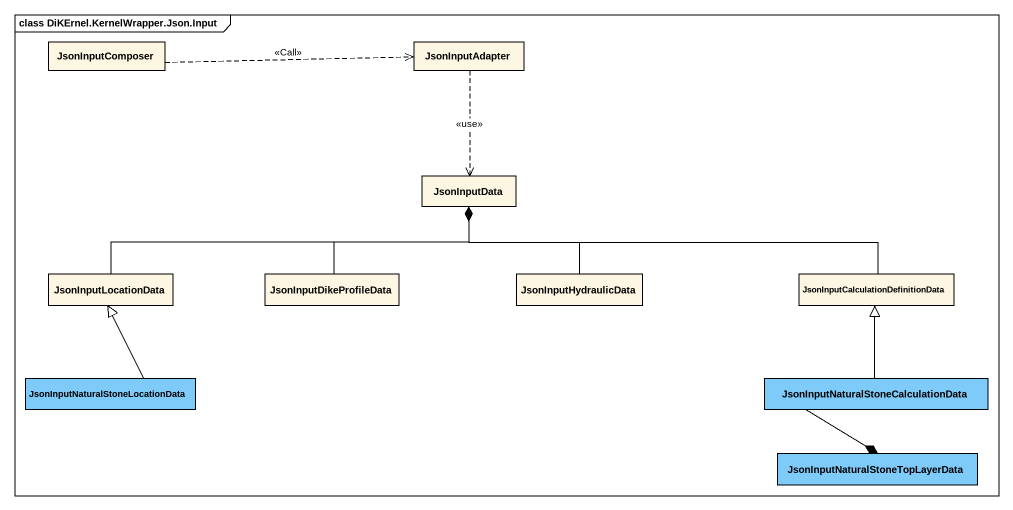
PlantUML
@startuml
mainframe class DiKErnel.KernelWrapper.Json.Input
hide circle
hide empty members
class JsonInputComposer
class JsonInputAdapter
class JsonInputData
class JsonInputLocationData
class JsonInputDikeProfileData
class JsonInputHydraulicData
class "JsonInputCalculationDefinitionData" as JsonInputCalculationDefiniti
class "JsonInputNaturalStoneLocationData" as JsonInputNaturalStoneLocatio #7ECAF9
class "JsonInputNaturalStoneCalculationData" as JsonInputNaturalStoneCalcula #7ECAF9
class "JsonInputNaturalStoneTopLayerData" as JsonInputNaturalStoneTopLaye #7ECAF9
JsonInputComposer .right.> JsonInputAdapter : <<Call>>
JsonInputAdapter ..> JsonInputData : <<use>>
JsonInputData *-left- JsonInputLocationData
JsonInputData *-- JsonInputDikeProfileData
JsonInputData *-- JsonInputHydraulicData
JsonInputData *-right- JsonInputCalculationDefiniti
JsonInputNaturalStoneLocatio -up-|> JsonInputLocationData
JsonInputNaturalStoneCalcula -up-|> JsonInputCalculationDefiniti
JsonInputNaturalStoneCalcula --* JsonInputNaturalStoneTopLaye
@enduml
